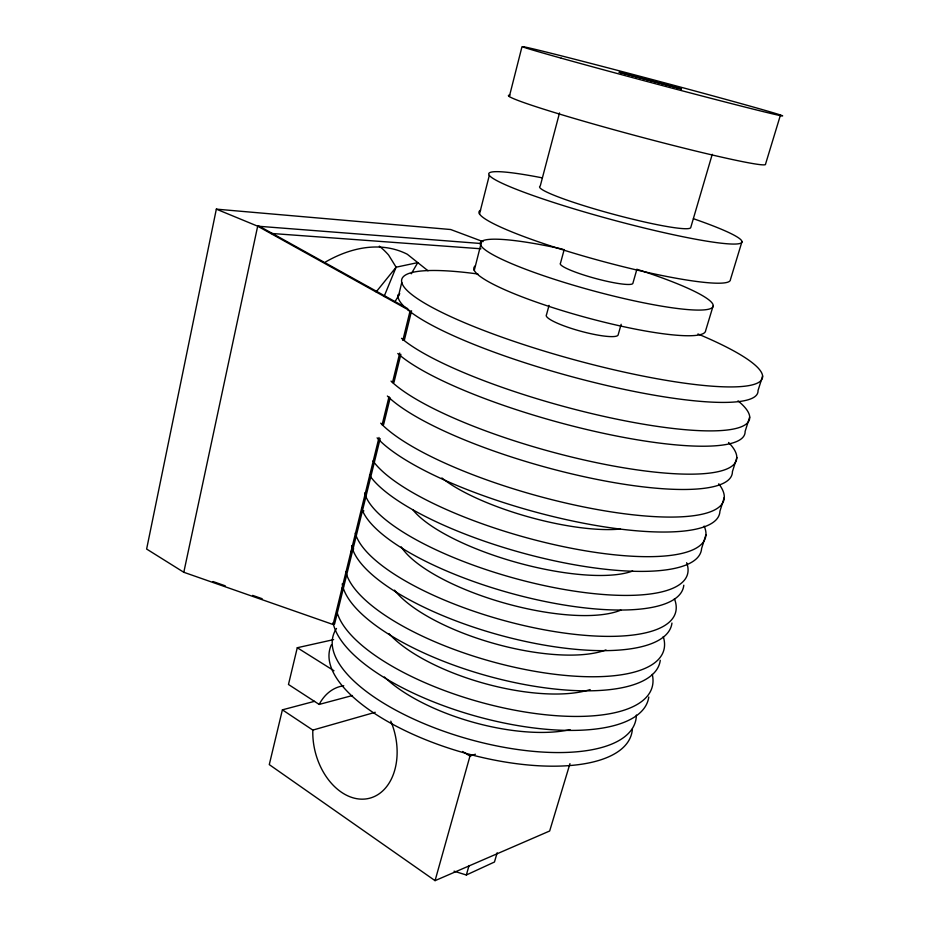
<?xml version="1.0" encoding="UTF-8"?>
<svg xmlns="http://www.w3.org/2000/svg" width="927" height="927" viewBox="0 0 927 927"><rect width="100%" height="100%" fill="white"/><g stroke="black" fill="none" stroke-linecap="round" stroke-linejoin="round"><path stroke-width="1.39" d="M483.083 241.657L450.707 229.525L216.339 209.143L146.628 549.039L183.801 572.283L333.083 624.52L334.589 624.022L380.163 438.61M183.801 572.283L257.671 226.188L216.339 209.143M314.531 701.322L282.399 709.839L269.282 764.613L435.064 880.65L549.665 830.998L569.966 763.651M333.627 639.618L297.277 647.73L288.471 684.485L319.166 704.427L352.457 695.517M398.135 297.405L401.762 282.445M333.083 624.52L379.016 437.451M382.121 424.786L389.027 396.663M392.48 382.596L399.734 353.06M402.839 340.394L410.093 310.858L257.671 226.188L259.525 226.35L407.81 308.691M383.616 424.566L390.174 397.88M393.963 382.422L400.87 354.334M404.323 340.29L411.576 310.788M479.491 214.033L489.305 175.423M509.34 96.524L521.982 46.721M474.242 270.464L481.692 241.136M559.514 112.955L540.221 186.118A78.262 7.335 15.1 0 0 609.306 213.14A78.262 7.335 15.1 0 0 690.731 227.59L712.249 154.311M549.051 305.354L546.49 314.763A37.265 6.338 15.3 0 0 578.633 330.626A37.265 6.338 15.3 0 0 618.089 335.053L621.16 324.288M564.195 249.548L560.487 263.198A37.636 5.145 15.2 0 0 593.326 277.868A37.636 5.145 15.2 0 0 632.84 283.453L636.745 269.792M435.064 880.65L469.966 756.096L475.4 754.23M454.056 871.183L466.339 874.995L469.05 865.528M497.162 852.759L494.462 862.017L466.339 874.995M713.118 305.922L705.644 330.638A120.104 18.389 15.3 0 1 578.784 315.481A120.104 18.389 15.3 0 1 475.389 265.806M741.959 241.704L730.43 279.618A130.244 15.435 15.2 0 1 594.045 259.039A130.244 15.435 15.2 0 1 480.626 210.162M780.372 115.354L765.505 164.241A133.048 5.817 15 0 1 628.819 133.801A133.048 5.817 15 0 1 509.85 95.087M705.911 534.809L701.6 548.506A174.519 49.652 15.6 0 1 551.901 560.267A174.519 49.652 15.6 0 1 369.514 475.25M724.3 497.359L719.908 511.264A182.144 47.219 15.5 0 1 571.322 520.731A182.144 47.219 15.5 0 1 377.104 437.868M736.872 457.532L732.411 471.658A183.558 42.862 15.5 0 1 583.952 476.675A183.558 42.862 15.5 0 1 387.37 396.026M749.642 417.092L745.111 431.437A184.994 38.355 15.4 0 1 596.803 431.843A184.994 38.355 15.4 0 1 397.787 353.5M762.62 376.003L758.008 390.58A186.454 33.708 15.3 0 1 608.68 385.945A186.454 33.708 15.3 0 1 407.59 309.618M384.068 296.559L396.119 267.196L388.587 255.018A154.23 102.248 -64.3 0 0 379.305 246.142M394.682 302.306L399.734 293.627M411.275 273.778L417.776 262.608L396.119 267.196L376.153 291.912M282.399 709.839L312.828 730.094L375.25 712.284M271.02 233.419L480.939 248.784M481.31 243.546L257.671 226.188M212.967 581.53L225.261 585.829M252.596 595.377L262.167 598.715M297.277 647.73L333.975 670.754M462.608 751.484L469.966 756.096M428.007 270.777L407.312 254.265A157.37 100.719 -64.3 0 0 325.539 261.97M390.8 721.148A57.775 40.858 75.2 0 1 365.632 798.97A57.775 40.858 75.2 0 1 312.828 730.094M319.166 704.427A57.775 40.858 75.2 0 1 343.755 685.771M693.431 218.714A131.159 12.329 15.1 0 1 707.046 241.205A131.159 12.329 15.1 0 1 519.595 190.58A131.159 12.329 15.1 0 1 541.866 177.787M738.008 400.858A185.504 36.732 15.4 0 1 631.982 422.156A185.504 36.732 15.4 0 1 401.518 338.32M636.791 269.236A120.661 16.547 15.2 0 1 688.634 309.653A120.661 16.547 15.2 0 1 500.592 258.691A120.661 16.547 15.2 0 1 562.909 249.212M697.927 333.975A186.976 32.028 15.3 0 1 710.07 386.026A186.976 32.028 15.3 0 1 444.184 313.546A186.976 32.028 15.3 0 1 477.926 273.998M405.296 307.613A186.454 33.708 15.3 0 1 398.042 294.751M728.576 442.469A184.056 41.286 15.4 0 1 614.879 466.269A184.056 41.286 15.4 0 1 391.032 381.101M718.761 483.79A182.642 45.701 15.5 0 1 598.019 509.676A182.642 45.701 15.5 0 1 380.707 423.175M674.404 598.738A166.408 54.137 15.7 0 1 535.342 628.054A166.408 54.137 15.7 0 1 355.273 533.083M360.951 513.303A166.408 54.137 15.7 0 1 363.882 510.881M663.245 636.571A165.168 57.752 15.8 0 1 522.353 668.946A165.168 57.752 15.8 0 1 345.783 571.727M350.916 551.53A165.168 57.752 15.8 0 1 353.708 548.842M660.267 660.314A164.728 59.004 15.8 0 1 502.782 679.885A164.728 59.004 15.8 0 1 342.214 583.906M632.666 571.009A123.43 37.01 15.6 0 1 517.208 562.619A123.43 37.01 15.6 0 1 413.048 510.035M686.629 562.724A167.671 50.406 15.6 0 1 544.161 585.563A167.671 50.406 15.6 0 1 364.659 492.979M683.79 585.215A167.231 51.738 15.7 0 1 528.344 597.776A167.231 51.738 15.7 0 1 361.6 508.147M620.847 610.105A122.503 39.757 15.7 0 1 502.654 602.562A122.503 39.757 15.7 0 1 401.206 546.849M620.476 529.027A111.808 30.707 15.6 0 1 441.878 477.95M704.138 526.096A174.983 48.227 15.6 0 1 570.082 548.008A174.983 48.227 15.6 0 1 373.025 460.916M605.991 649.943A121.599 42.422 15.8 0 1 493.581 643.361A121.599 42.422 15.8 0 1 394.496 590.128M671.948 623.037A165.968 55.423 15.7 0 1 514.358 638.9A165.968 55.423 15.7 0 1 351.623 545.539M636.362 715.053A157.138 62.41 15.9 0 1 465.933 738.367A157.138 62.41 15.9 0 1 336.501 628.46M570.093 729.642A119.815 47.486 15.9 0 1 384.404 676.988M590.163 689.561A120.695 44.994 15.8 0 1 388.958 633.604M652.272 674.369A163.94 61.263 15.8 0 1 510.14 709.294A163.94 61.263 15.8 0 1 336.64 610.673M341.808 588.425A163.94 61.263 15.8 0 1 343.488 586.617M648.773 697.023A163.511 62.468 15.9 0 1 492.561 720.464A163.511 62.468 15.9 0 1 333.106 622.689M632.376 729.004A156.721 63.546 15.9 0 1 465.435 753.211A156.721 63.546 15.9 0 1 331.333 644.879M681.461 88.911L619.224 72.271L681.461 88.911M561.241 58.181A134.241 1.611 14.9 0 0 776.78 114.832A134.241 1.611 14.9 0 0 614.103 69.467A134.241 1.611 14.9 0 0 561.241 58.181"/></g></svg>
